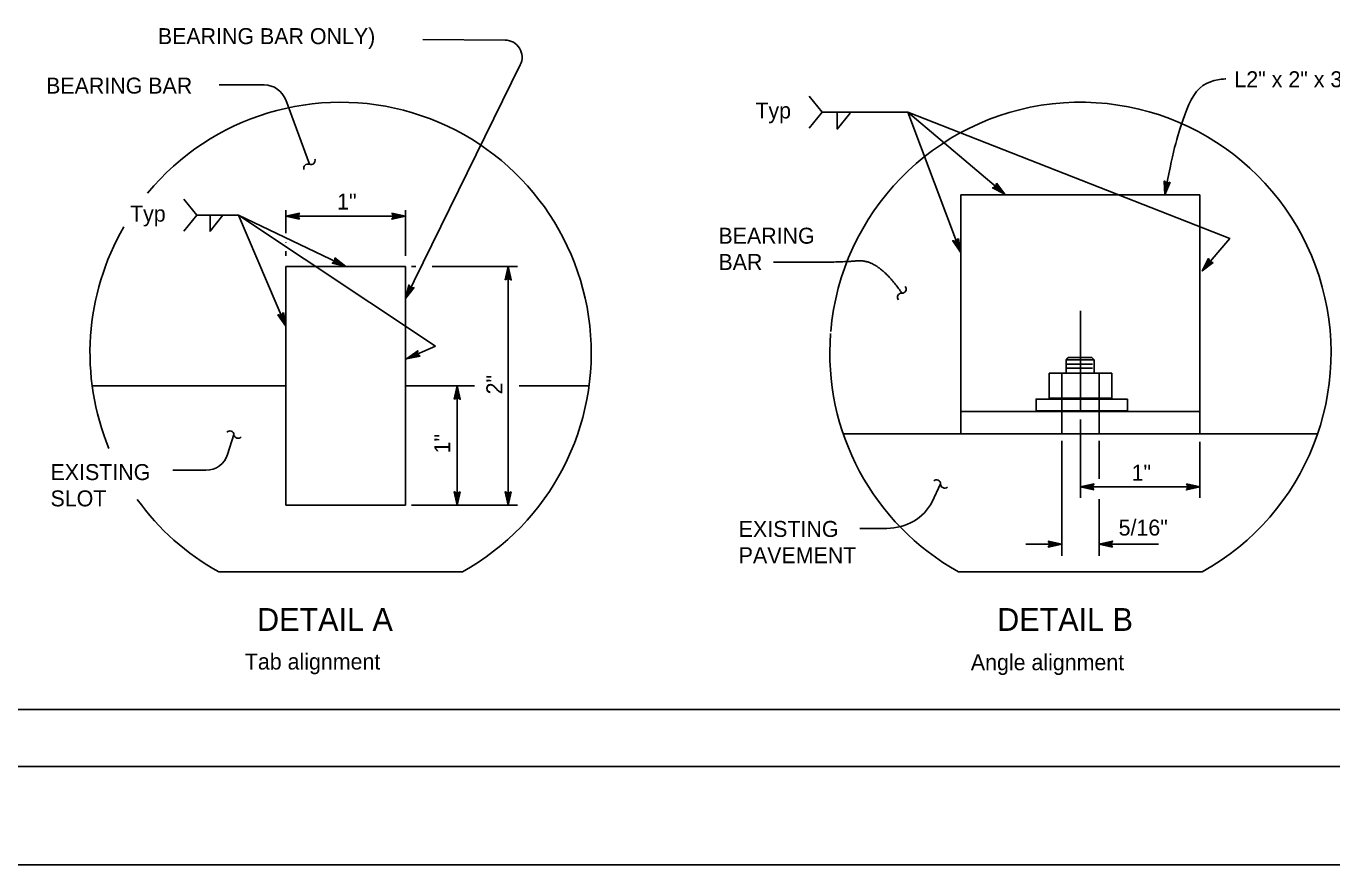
# Model space of a CAD drawing. Extents: x -893 to 867, y -474 to 712.
# Drawn here: x -513 to 58, y -474 to -107 of the extents above; entities that cross this region are included whole.
import ezdxf

# ---------------------------------------------------------------- set-up
doc = ezdxf.new("R2010")
doc.units = 0
for name, color, linetype in [('56 Stage 3 Anno', 7, 'Continuous'), ('57 Undefined', 7, 'Continuous'), ('60 Nongeo Data', 7, 'Continuous'), ('border_PLOTTING-ELEMENTS', 7, 'Continuous'), ('border_rw_22x34_Cut_Lines', 7, 'Continuous'), ('border_SHEET', 7, 'Continuous')]:
    doc.layers.add(name, color=color, linetype=linetype)

msp = doc.modelspace()

# ---------------------------------------------------------------- linework, layer by layer
at = {"layer": '56 Stage 3 Anno'}
for p, q in [((-339.51, -112.66), (-303.51, -112.99)), ((-296.85, -123.8), (-347.14, -226.06)), ((-428.7, -132.62), (-408.95, -132.62)), ((-399.57, -139.16), (-389.18, -167.35)), ((-164.72, -144.49), (-170.34, -137.47)), ((-170.34, -151.51), (-164.72, -144.49)), ((-164.72, -144.49), (-127.25, -144.49)), ((-127.25, -144.49), (-104.2, -205.86)), ((-127.25, -144.49), (-84.73, -180.49)), ((-438.5, -189.66), (-444.12, -182.63)), ((-399.44, -197.55), (-399.44, -187.45)), ((-347.14, -207.41), (-347.14, -187.45)), ((-444.12, -196.68), (-438.5, -189.66)), ((-420.17, -189.66), (-373.29, -212.03)), ((-420.17, -189.66), (-333.94, -246.95)), ((-399.44, -190.07), (-347.14, -190.07)), ((-399.44, -201.43), (-399.44, -201.55)), ((-399.44, -207.41), (-399.44, -205.43)), ((-342.52, -212.03), (-344.52, -212.03)), ((-335.51, -212.03), (-298.06, -212.03)), ((-302.13, -316.62), (-302.13, -212.03)), ((-51.62, -275.51), (-51.62, -231.47)), ((-333.94, -246.95), (-346.63, -252.56)), ((-344.52, -264.33), (-321.84, -264.33)), ((-324.47, -316.62), (-324.47, -264.33)), ((-51.62, -279.01), (-51.62, -313.42)), ((-424.98, -294.34), (-422.2, -285.68)), ((-59.79, -288.34), (-59.79, -338.82)), ((-43.44, -288.34), (-43.44, -305.09)), ((0.68, -288.81), (0.68, -313.42)), ((-448.94, -301.28), (-434.5, -301.28)), ((-116.54, -315.12), (-112.88, -307.25)), ((-51.62, -308.56), (0.68, -308.56)), ((-43.44, -314), (-43.44, -338.82)), ((-344.52, -316.62), (-298.06, -316.62)), ((-342.52, -316.62), (-321.84, -316.62)), ((-148.21, -326.73), (-136.42, -326.73)), ((-75.58, -333.62), (-59.79, -333.62)), ((-43.44, -333.62), (-17.44, -333.62)), ((-428.89, -345.77), (-322.16, -345.77)), ((-104.98, -345.77), (1.75, -345.77))]:
    msp.add_line(p, q, dxfattribs=at)
for points in [[(-158.06, -144.91), (-158.06, -151.93), (-152.43, -144.91)], [(-127.25, -144.49), (13.74, -199.85), (1.68, -213.99)], [(-438.5, -189.66), (-420.17, -189.66), (-399.44, -238.18)], [(-432.67, -189.66), (-432.67, -196.68), (-427.04, -189.66)]]:
    msp.add_lwpolyline(points, dxfattribs=at)
for points in [[(-88.39, -175.67), (-84.73, -180.49), (-90.09, -177.67), (-89.7, -177.54), (-85.78, -179.61), (-88.45, -176.07), (-88.52, -176.47), (-86.81, -178.73), (-89.31, -177.41), (-88.93, -177.28), (-87.84, -177.85), (-88.59, -176.87), (-88.64, -177.18), (-90.09, -177.67), (-88.64, -177.18)], [(-12.3, -175.14), (-14.65, -180.71), (-14.89, -174.67), (-14.58, -174.94), (-14.41, -179.37), (-12.68, -175.28), (-13.06, -175.42), (-14.17, -178.04), (-14.28, -175.21), (-13.97, -175.48), (-13.92, -176.7), (-13.44, -175.57), (-13.74, -175.68), (-14.89, -174.67), (-13.74, -175.68)], [(-393.53, -191.39), (-399.44, -190.07), (-393.53, -188.76), (-393.74, -189.11), (-398.07, -190.07), (-393.74, -191.04), (-393.95, -190.69), (-396.72, -190.07), (-393.95, -189.46), (-394.16, -189.81), (-395.36, -190.08), (-394.16, -190.34), (-394.32, -190.07), (-393.53, -188.76), (-394.32, -190.07)], [(-353.05, -188.75), (-347.14, -190.07), (-353.05, -191.38), (-352.84, -191.03), (-348.51, -190.08), (-352.84, -189.1), (-352.63, -189.45), (-349.86, -190.07), (-352.63, -190.68), (-352.42, -190.34), (-351.22, -190.07), (-352.42, -189.8), (-352.26, -190.07), (-353.05, -191.38), (-352.26, -190.07)], [(-105.04, -199.87), (-104.2, -205.86), (-107.5, -200.79), (-107.1, -200.87), (-104.68, -204.58), (-105.29, -200.19), (-105.55, -200.51), (-105.15, -203.32), (-106.7, -200.94), (-106.3, -201.02), (-105.63, -202.04), (-105.8, -200.82), (-106, -201.07), (-107.5, -200.79), (-106, -201.07)], [(-105.04, -199.87), (-104.2, -205.86), (-107.5, -200.79), (-107.1, -200.87), (-104.68, -204.58), (-105.29, -200.19), (-105.55, -200.51), (-105.15, -203.32), (-106.7, -200.94), (-106.3, -201.02), (-105.63, -202.04), (-105.8, -200.82), (-106, -201.07), (-107.5, -200.79), (-106, -201.07)], [(-378.05, -208.3), (-373.29, -212.03), (-379.18, -210.67), (-378.84, -210.45), (-374.53, -211.45), (-378.01, -208.71), (-377.98, -209.11), (-375.74, -210.86), (-378.51, -210.22), (-378.16, -210), (-376.97, -210.27), (-377.94, -209.52), (-377.91, -209.83), (-379.18, -210.67), (-377.91, -209.83)], [(6.51, -210.35), (1.68, -213.99), (4.51, -208.64), (4.64, -209.03), (2.56, -212.94), (6.11, -210.28), (5.71, -210.21), (3.44, -211.92), (4.77, -209.42), (4.9, -209.8), (4.33, -210.88), (5.31, -210.15), (5, -210.09), (4.51, -208.64), (5, -210.09)], [(-303.45, -217.94), (-302.13, -212.03), (-300.82, -217.94), (-301.17, -217.73), (-302.12, -213.4), (-303.1, -217.73), (-302.75, -217.52), (-302.13, -214.75), (-301.52, -217.52), (-301.86, -217.31), (-302.13, -216.11), (-302.4, -217.31), (-302.13, -217.15), (-300.82, -217.94), (-302.13, -217.15)], [(-343.35, -221.34), (-347.14, -226.06), (-345.71, -220.18), (-345.49, -220.53), (-346.54, -224.83), (-343.76, -221.38), (-344.16, -221.41), (-345.94, -223.62), (-345.27, -220.87), (-345.05, -221.21), (-345.34, -222.4), (-344.57, -221.44), (-344.88, -221.47), (-345.71, -220.18), (-344.88, -221.47)], [(-400.55, -232.23), (-399.44, -238.18), (-402.96, -233.27), (-402.56, -233.32), (-399.98, -236.92), (-400.79, -232.56), (-401.02, -232.89), (-400.5, -235.68), (-402.16, -233.38), (-401.75, -233.43), (-401.04, -234.43), (-401.26, -233.22), (-401.45, -233.48), (-402.96, -233.27), (-401.45, -233.48)], [(-400.55, -232.23), (-399.44, -238.18), (-402.96, -233.27), (-402.56, -233.32), (-399.98, -236.92), (-400.79, -232.56), (-401.02, -232.89), (-400.5, -235.68), (-402.16, -233.38), (-401.75, -233.43), (-401.04, -234.43), (-401.26, -233.22), (-401.45, -233.48), (-402.96, -233.27), (-401.45, -233.48)], [(-340.7, -251.38), (-346.63, -252.56), (-341.76, -248.97), (-341.81, -249.38), (-345.38, -252), (-341.03, -251.14), (-341.36, -250.91), (-344.15, -251.46), (-341.86, -249.78), (-341.91, -250.19), (-342.9, -250.91), (-341.69, -250.67), (-341.95, -250.49), (-341.76, -248.97), (-341.95, -250.49)], [(-325.79, -270.23), (-324.47, -264.33), (-323.16, -270.23), (-323.51, -270.02), (-324.47, -265.7), (-325.44, -270.03), (-325.09, -269.82), (-324.47, -267.05), (-323.86, -269.81), (-324.21, -269.6), (-324.47, -268.41), (-324.74, -269.61), (-324.47, -269.45), (-323.16, -270.23), (-324.47, -269.45)], [(-45.71, -309.88), (-51.62, -308.56), (-45.71, -307.25), (-45.92, -307.6), (-50.25, -308.56), (-45.92, -309.53), (-46.13, -309.18), (-48.9, -308.56), (-46.13, -307.95), (-46.34, -308.3), (-47.54, -308.56), (-46.34, -308.83), (-46.5, -308.56), (-45.71, -307.25), (-46.5, -308.56)], [(-5.23, -307.24), (0.68, -308.56), (-5.23, -309.87), (-5.02, -309.52), (-0.69, -308.56), (-5.02, -307.59), (-4.81, -307.94), (-2.04, -308.56), (-4.81, -309.17), (-4.6, -308.82), (-3.4, -308.56), (-4.6, -308.29), (-4.44, -308.56), (-5.23, -309.87), (-4.44, -308.56)], [(-323.15, -310.72), (-324.47, -316.62), (-325.78, -310.72), (-325.43, -310.93), (-324.47, -315.25), (-323.5, -310.93), (-323.85, -311.13), (-324.47, -313.9), (-325.08, -311.14), (-324.73, -311.35), (-324.47, -312.54), (-324.2, -311.34), (-324.47, -311.51), (-325.78, -310.72), (-324.47, -311.51)], [(-300.81, -310.72), (-302.13, -316.62), (-303.44, -310.72), (-303.09, -310.93), (-302.13, -315.25), (-301.16, -310.93), (-301.51, -311.13), (-302.13, -313.9), (-302.74, -311.14), (-302.39, -311.35), (-302.12, -312.54), (-301.86, -311.34), (-302.13, -311.51), (-303.44, -310.72), (-302.13, -311.51)], [(-65.69, -332.3), (-59.79, -333.62), (-65.69, -334.93), (-65.48, -334.58), (-61.16, -333.62), (-65.48, -332.65), (-65.28, -333), (-62.51, -333.62), (-65.27, -334.23), (-65.06, -333.88), (-63.87, -333.62), (-65.07, -333.35), (-64.9, -333.62), (-65.69, -334.93), (-64.9, -333.62)], [(-37.54, -334.94), (-43.44, -333.62), (-37.54, -332.31), (-37.75, -332.66), (-42.08, -333.62), (-37.75, -334.59), (-37.96, -334.24), (-40.73, -333.62), (-37.96, -333.01), (-38.17, -333.36), (-39.37, -333.62), (-38.16, -333.89), (-38.33, -333.62), (-37.54, -332.31), (-38.33, -333.62)], [(-37.54, -334.94), (-43.44, -333.62), (-37.54, -332.31), (-37.75, -332.66), (-42.08, -333.62), (-37.75, -334.59), (-37.96, -334.24), (-40.73, -333.62), (-37.96, -333.01), (-38.17, -333.36), (-39.37, -333.62), (-38.16, -333.89), (-38.33, -333.62), (-37.54, -332.31), (-38.33, -333.62)]]:
    msp.add_lwpolyline(points, close=True, dxfattribs=at)
for centre, radius, start, end in [((-303.58, -120.49), 7.5, 333.8099, 89.472), ((-408.95, -142.62), 10, 20.2334, 90), ((-375.53, -249.9), 109.72, 299.1016, 140.3838), ((-51.62, -249.9), 109.72, 299.1016, 175.1381), ((-375.53, -249.9), 109.72, 149.8525, 202.3902), ((-51.62, -249.9), 109.72, 175.5344, 240.8984), ((-434.5, -291.28), 10, 270, 342.1811), ((-375.53, -249.9), 109.72, 215.7637, 240.8984)]:
    msp.add_arc(centre, radius, start, end, dxfattribs=at)
msp.add_ellipse((-136.42, -306.66), major_axis=(21.93, 0), ratio=0.915309, start_param=4.712389, end_param=5.847841, dxfattribs=at)
for points, degree in [([(-14.65, -180.71), (-11.33, -162.41), (-6.96, -147.13), (0.29, -130.1), (12, -129.97), (12, -129.97)], 3), ([(-185.97, -210.13), (-158.86, -210.56), (-140.05, -208.65), (-129.81, -223.78)], 2)]:
    msp.add_open_spline(points, degree=degree, dxfattribs=at)
at = {"layer": '57 Undefined'}
for centre, start, end in [((-388.51, -165.67), 248.1903, 19.6879), ((-389.85, -169.03), 68.1903, 199.6879), ((-129.73, -221.97), 267.3029, 38.8006), ((-129.9, -225.59), 87.3029, 218.8006), ((-424, -285.88), 6.4323, 137.9299), ((-420.4, -285.48), 186.4323, 317.9299), ((-114.69, -307.23), 359.3078, 130.8054), ((-111.06, -307.27), 179.3078, 310.8054)]:
    msp.add_arc(centre, 1.81, start, end, dxfattribs=at)
at = {"layer": '60 Nongeo Data'}
for p, q in [((-103.91, -285.31), (-103.91, -180.72)), ((-103.91, -180.72), (0.68, -180.72)), ((0.68, -285.31), (0.68, -180.72)), ((-399.44, -212.03), (-399.44, -264.33)), ((-399.44, -212.03), (-347.14, -212.03)), ((-383.14, -212.03), (-347.14, -212.03)), ((-347.14, -212.03), (-347.14, -264.33)), ((-56.93, -251.91), (-57.93, -252.91)), ((-57.93, -258.79), (-57.93, -253)), ((-45.59, -253), (-57.93, -253)), ((-46.31, -254.87), (-57.42, -254.87)), ((-46.31, -256.56), (-57.42, -256.56)), ((-46.59, -251.91), (-56.93, -251.91)), ((-46.59, -251.91), (-45.59, -252.91)), ((-45.59, -258.79), (-45.59, -253)), ((-59.79, -269.78), (-59.79, -258.8)), ((-43.44, -269.78), (-43.44, -258.8)), ((-484.29, -264.33), (-399.44, -264.33)), ((-399.44, -264.33), (-399.44, -316.62)), ((-347.14, -264.33), (-347.14, -316.62)), ((-347.14, -264.33), (-316.97, -264.33)), ((-297.42, -264.33), (-266.87, -264.33)), ((-41.9, -270.24), (-61.52, -270.24)), ((-59.79, -270.24), (-59.79, -275.51)), ((-43.44, -270.24), (-43.44, -275.51)), ((-103.91, -275.51), (0.68, -275.51)), ((-59.79, -285.31), (-59.79, -275.51)), ((-56.6, -275.51), (-46.88, -275.51)), ((-43.44, -285.31), (-43.44, -275.51)), ((-155.46, -285.31), (52.23, -285.31)), ((-103.91, -285.31), (0.68, -285.31)), ((-399.44, -316.62), (-347.14, -316.62))]:
    msp.add_line(p, q, dxfattribs=at)
for points in [[(-37.93, -258.8), (-65.3, -258.8), (-65.3, -269.78), (-37.93, -269.78)], [(-30.99, -270.11), (-71.04, -270.11), (-71.04, -275.27), (-30.99, -275.27)]]:
    msp.add_lwpolyline(points, close=True, dxfattribs=at)
at = {"layer": 'border_PLOTTING-ELEMENTS'}
for points in [[(-893.45, -474.04), (866.55, -474.04), (866.55, 711.96), (-893.45, 711.96)], [(-863.45, 668.96), (836.55, 668.96), (836.55, -431.04), (-863.45, -431.04)]]:
    msp.add_lwpolyline(points, close=True, dxfattribs=at)
at = {"layer": 'border_rw_22x34_Cut_Lines'}
msp.add_lwpolyline([(-863.45, 668.96), (836.55, 668.96), (836.55, -431.04), (-863.45, -431.04)], close=True, dxfattribs=at)
at = {"layer": 'border_SHEET'}
msp.add_line((811.55, -406.04), (-813.45, -406.04), dxfattribs=at)

# ---------------------------------------------------------------- texts
at = {"layer": '57 Undefined'}
for s, height, p in [('BEARING BAR ONLY)', 7, (-455.54, -114.75)), ('BEARING BAR', 7, (-504.46, -136.41)), ('L2" x 2" x 3/16"', 7, (15.79, -133.63)), ('Typ', 7, (-193.93, -147.3)), ('1" ', 7, (-377.05, -187.16)), ('Typ', 7, (-467.71, -192.46)), ('BEARING', 7, (-210.11, -202.11)), ('BAR', 7, (-210.11, -213.61)), ('EXISTING', 7, (-502.52, -305.6)), ('1"', 7, (-29.22, -305.86)), ('SLOT', 7, (-502.52, -317.1)), ('EXISTING', 7, (-201.23, -330.48)), ('5/16"', 7, (-34.9, -329.89)), ('PAVEMENT', 7, (-201.23, -341.98)), ('DETAIL A', 10, (-412.1, -371.61)), ('DETAIL B', 10, (-88.07, -371.61)), ('Tab alignment', 7, (-417.46, -388.53)), ('Angle alignment', 7, (-99.6, -388.84))]:
    msp.add_text(s, height=height, dxfattribs=at).set_placement(p)
for s, p in [('2" ', (-304.72, -268.08)), ('1"', (-327.54, -293.91))]:
    msp.add_text(s, height=7, rotation=90, dxfattribs=at).set_placement(p)

doc.saveas('drawing.dxf')
